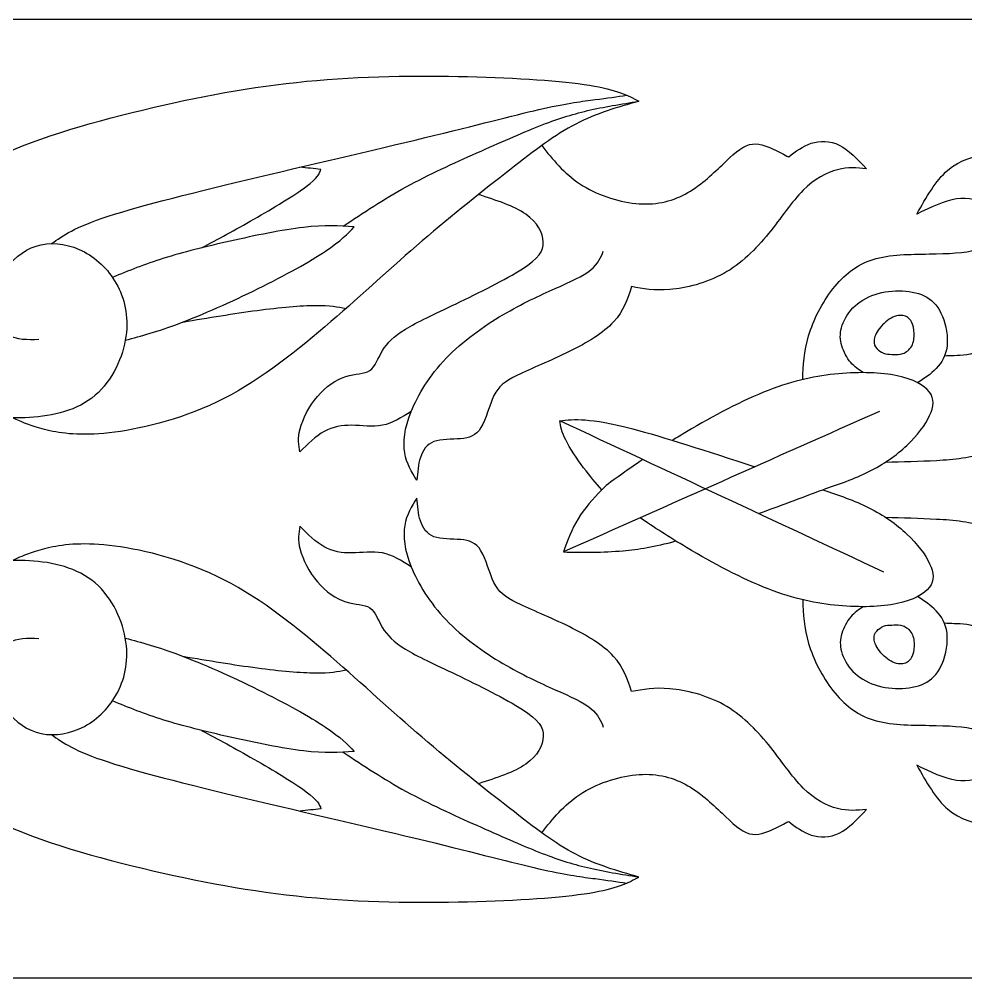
# Model space of a CAD drawing. Header units: millimetres. Extents: x 164 to 454, y 11 to 406.
# Drawn here: x 328.3 to 381.9, y 11.5 to 65.8 of the extents above; entities that cross this region are included whole.
import ezdxf

# ---------------------------------------------------------------- set-up
doc = ezdxf.new("R2010")
doc.units = ezdxf.units.MM
for name, color, linetype in [('Default', 7, 'Continuous'), ('DV1_Layer_1', 7, 'Continuous'), ('Layer_1', 7, 'Continuous')]:
    doc.layers.add(name, color=color, linetype=linetype)

# ---------------------------------------------------------------- blocks, each defined once
blk = doc.blocks.new('SE')
at = {"layer": 'DV1_Layer_1', "color": 7, "linetype": 'Continuous'}
blk.add_line((219.169, 65.813), (399.474, 65.813), dxfattribs=at)
for points, knots in [([(329.368, 47.658), (328.747, 47.64), (328.126, 47.623), (327.652, 47.916), (327.178, 48.21), (326.85, 48.813), (326.824, 49.529), (326.798, 50.245), (327.35, 51.901), (328.73, 52.867), (329.515, 53.031), (330.3, 53.195), (332.059, 52.884), (333.405, 51.539), (333.845, 50.685), (334.285, 49.831), (334.492, 48.796), (334.276, 47.623), (334.06, 46.45), (333.422, 45.139), (332.378, 44.346), (331.335, 43.552), (329.886, 43.276), (328.609, 43.233), (327.333, 43.19), (325.125, 43.569), (323.124, 45.605), (322.477, 46.631), (321.83, 47.658), (321.537, 48.693), (321.537, 49.909), (321.537, 51.125), (321.83, 52.522), (322.546, 53.902), (323.262, 55.282), (325.539, 58.008), (335.371, 60.854), (341.443, 61.992), (344.548, 62.294), (347.653, 62.596), (350.827, 62.631), (353.665, 62.562), (356.503, 62.493), (359.004, 62.32), (360.565, 62.07), (362.126, 61.82), (362.747, 61.492), (363.368, 61.164), (362.161, 60.819), (360.953, 60.474), (359.789, 59.871), (358.624, 59.267), (357.503, 58.404), (356.045, 57.266), (354.588, 56.127), (351, 53.298), (347.757, 50.262), (345.92, 48.675), (344.083, 47.088), (342.03, 45.432), (339.856, 44.32), (337.683, 43.207), (333.094, 42.069), (330.852, 42.31), (330.007, 42.491), (329.161, 42.672), (328.592, 42.914), (328.282, 43.048), (327.972, 43.182), (327.92, 43.209), (327.869, 43.236)], [0, 0, 0, 0, 0.034483, 0.034483, 0.034483, 0.068966, 0.068966, 0.068966, 0.103448, 0.137931, 0.137931, 0.137931, 0.172414, 0.206897, 0.206897, 0.206897, 0.241379, 0.241379, 0.241379, 0.275862, 0.275862, 0.275862, 0.310345, 0.310345, 0.310345, 0.344828, 0.37931, 0.37931, 0.37931, 0.413793, 0.413793, 0.413793, 0.448276, 0.448276, 0.448276, 0.482759, 0.517241, 0.551724, 0.551724, 0.551724, 0.586207, 0.586207, 0.586207, 0.62069, 0.62069, 0.62069, 0.655172, 0.655172, 0.655172, 0.689655, 0.689655, 0.689655, 0.724138, 0.724138, 0.724138, 0.758621, 0.793103, 0.793103, 0.793103, 0.827586, 0.827586, 0.827586, 0.862069, 0.896552, 0.896552, 0.896552, 0.931034, 0.931034, 0.931034, 1, 1, 1, 1]), ([(330.094, 53.095), (330.749, 53.559), (331.404, 54.024), (335.199, 55.265), (338.338, 56.041), (341.78, 56.86), (345.221, 57.68), (348.964, 58.542), (351.802, 59.232), (354.64, 59.922), (356.572, 60.44), (357.96, 60.75), (359.349, 61.061), (360.194, 61.164), (360.89, 61.255), (361.586, 61.346), (362.132, 61.425), (362.678, 61.504)], [0, 0, 0, 0, 0.142857, 0.142857, 0.285714, 0.285714, 0.285714, 0.428571, 0.428571, 0.428571, 0.571429, 0.571429, 0.571429, 0.714286, 0.714286, 0.714286, 1, 1, 1, 1]), ([(346.62, 54.087), (347.764, 54.85), (348.909, 55.612), (350.186, 56.311), (351.464, 57.01), (352.874, 57.647), (355.488, 58.816), (356.693, 59.35), (357.707, 59.75), (358.722, 60.149), (359.548, 60.416), (360.46, 60.63), (361.372, 60.843), (362.37, 61.004), (363.368, 61.164)], [0, 0, 0, 0, 0.166667, 0.166667, 0.166667, 0.333333, 0.333333, 0.5, 0.5, 0.5, 0.666667, 0.666667, 0.666667, 1, 1, 1, 1]), ([(357.862, 58.65), (358.49, 57.867), (359.118, 57.083), (360.027, 56.485), (360.936, 55.886), (362.126, 55.472), (363.187, 55.368), (364.248, 55.265), (366.111, 55.679), (367.491, 56.99), (368.077, 57.55), (368.664, 58.111), (369.147, 58.577), (369.63, 58.706), (370.113, 58.836), (370.596, 58.629), (370.967, 58.456), (371.338, 58.284), (371.596, 58.146), (371.855, 58.008), (372.252, 58.318), (373.045, 58.939), (374.184, 58.939), (374.719, 58.672), (375.253, 58.404), (375.754, 57.87), (376.254, 57.335), (375.736, 57.387), (374.701, 57.49), (373.321, 56.766), (372.674, 56.119), (372.028, 55.472), (371.424, 54.54), (370.708, 53.661), (369.992, 52.781), (369.164, 51.953), (368.172, 51.401), (367.18, 50.849), (366.025, 50.573), (365.128, 50.495), (364.231, 50.418), (363.592, 50.538), (362.954, 50.659), (362.73, 49.969), (362.281, 48.589), (360.453, 47.485), (359.418, 46.976), (358.383, 46.467), (356.071, 45.536), (355.088, 44.76), (354.709, 43.138), (354.424, 42.672), (354.139, 42.207), (353.76, 42.086), (353.268, 42.043), (352.777, 42), (351.569, 42.069), (351.121, 41.379), (350.991, 40.982), (350.862, 40.585), (350.827, 40.137), (350.793, 39.688), (350.5, 40.154), (349.913, 41.085), (350.086, 42.638), (350.465, 43.578), (350.845, 44.518), (351.517, 45.622), (352.449, 46.597), (353.38, 47.571), (354.571, 48.417), (355.666, 49.063), (356.761, 49.71), (357.762, 50.159), (358.624, 50.547), (359.487, 50.935), (360.211, 51.263), (360.643, 51.608), (361.074, 51.953), (361.212, 52.315), (361.35, 52.677)], [0, 0, 0, 0, 0.030303, 0.030303, 0.030303, 0.060606, 0.060606, 0.060606, 0.090909, 0.121212, 0.121212, 0.121212, 0.151515, 0.151515, 0.151515, 0.181818, 0.181818, 0.181818, 0.212121, 0.212121, 0.212121, 0.242424, 0.272727, 0.272727, 0.272727, 0.30303, 0.30303, 0.30303, 0.333333, 0.363636, 0.363636, 0.363636, 0.393939, 0.393939, 0.393939, 0.424242, 0.424242, 0.424242, 0.454545, 0.454545, 0.454545, 0.484848, 0.484848, 0.484848, 0.515152, 0.545455, 0.545455, 0.545455, 0.575758, 0.606061, 0.636364, 0.636364, 0.636364, 0.666667, 0.666667, 0.666667, 0.69697, 0.727273, 0.727273, 0.727273, 0.757576, 0.757576, 0.757576, 0.787879, 0.818182, 0.818182, 0.818182, 0.848485, 0.848485, 0.848485, 0.878788, 0.878788, 0.878788, 0.909091, 0.909091, 0.909091, 0.939394, 0.939394, 0.939394, 1, 1, 1, 1]), ([(372.651, 45.394), (372.684, 46.19), (372.717, 46.986), (372.983, 47.876), (373.25, 48.766), (373.75, 49.749), (374.362, 50.534), (374.975, 51.319), (375.699, 51.905), (376.639, 52.198), (377.579, 52.492), (379.891, 52.492), (381.857, 52.561), (382.461, 52.759), (383.065, 52.957), (383.513, 53.682), (383.341, 54.82), (382.996, 55.191), (382.651, 55.562), (381.443, 55.907), (379.891, 55.148), (379.115, 54.769), (379.649, 55.717), (380.184, 56.666), (380.874, 57.261), (381.564, 57.856), (382.409, 58.098), (383.168, 58.106), (383.927, 58.115), (384.6, 57.891), (385.057, 57.598), (385.514, 57.304), (385.997, 56.58), (385.859, 56.062), (385.79, 55.804), (386.222, 56.407), (387.084, 57.615), (389.534, 58.477), (390.707, 58.727), (391.88, 58.978), (393.001, 59.047), (393.906, 58.935), (394.812, 58.822), (395.502, 58.529), (396.192, 58.236), (394.881, 58.029), (393.57, 57.822), (392.44, 57.201), (391.31, 56.58), (390.362, 55.545), (389.534, 54.346), (388.706, 53.147), (387.291, 50.422), (385.946, 48.938), (385.161, 48.334), (384.376, 47.731), (383.479, 47.265), (382.806, 47.023), (382.133, 46.782), (381.685, 46.765), (381.236, 46.747)], [0, 0, 0, 0, 0.04, 0.04, 0.04, 0.08, 0.08, 0.08, 0.12, 0.12, 0.12, 0.16, 0.2, 0.2, 0.2, 0.24, 0.28, 0.28, 0.28, 0.32, 0.36, 0.36, 0.36, 0.4, 0.4, 0.4, 0.44, 0.44, 0.44, 0.48, 0.48, 0.48, 0.52, 0.56, 0.56, 0.56, 0.6, 0.64, 0.64, 0.64, 0.68, 0.68, 0.68, 0.72, 0.72, 0.72, 0.76, 0.76, 0.76, 0.8, 0.8, 0.8, 0.84, 0.88, 0.88, 0.88, 0.92, 0.92, 0.92, 1, 1, 1, 1]), ([(338.6, 52.856), (339.537, 53.358), (340.474, 53.86), (341.557, 54.481), (342.64, 55.101), (343.87, 55.841), (344.528, 56.331), (345.186, 56.821), (345.272, 57.062), (345.358, 57.303), (344.961, 57.344), (344.563, 57.385), (344.166, 57.425)], [0, 0, 0, 0, 0.2, 0.2, 0.2, 0.4, 0.4, 0.4, 0.6, 0.6, 0.6, 1, 1, 1, 1]), ([(350.465, 43.578), (349.936, 43.247), (349.407, 42.917), (348.841, 42.803), (348.274, 42.69), (347.671, 42.793), (347.11, 42.802), (346.549, 42.81), (346.032, 42.724), (345.549, 42.457), (345.066, 42.189), (344.617, 41.741), (344.169, 41.292), (344.1, 41.672), (344.031, 42.051), (344.177, 42.603), (344.324, 43.155), (344.686, 43.88), (345.161, 44.44), (345.635, 45.001), (346.222, 45.398), (346.765, 45.57), (347.308, 45.743), (347.809, 45.691), (348.128, 45.907), (348.447, 46.122), (348.723, 47.088), (349.482, 47.847), (350.146, 48.253), (350.81, 48.658), (352.708, 49.521), (355.847, 51.073), (356.77, 51.668), (357.693, 52.263), (357.969, 52.677), (357.952, 53.186), (357.934, 53.695), (357.624, 54.299), (356.963, 54.763), (356.302, 55.227), (355.291, 55.551), (354.279, 55.875)], [0, 0, 0, 0, 0.0625, 0.0625, 0.0625, 0.125, 0.125, 0.125, 0.1875, 0.1875, 0.1875, 0.25, 0.25, 0.25, 0.3125, 0.3125, 0.3125, 0.375, 0.375, 0.375, 0.4375, 0.4375, 0.4375, 0.5, 0.5, 0.5, 0.5625, 0.625, 0.625, 0.625, 0.6875, 0.75, 0.75, 0.75, 0.8125, 0.8125, 0.8125, 0.875, 0.875, 0.875, 1, 1, 1, 1]), ([(334.276, 47.623), (335.183, 47.866), (336.091, 48.108), (338.641, 49.073), (340.284, 49.795), (341.806, 50.548), (343.328, 51.3), (344.73, 52.083), (346.501, 53.261), (346.871, 53.657), (347.241, 54.052), (346.407, 54.104), (345.573, 54.155), (343.182, 53.88), (341.625, 53.553), (340.215, 53.235), (338.804, 52.917), (337.54, 52.607), (336.454, 52.267), (335.367, 51.926), (334.457, 51.555), (333.548, 51.184)], [0, 0, 0, 0, 0.111111, 0.111111, 0.222222, 0.222222, 0.222222, 0.333333, 0.333333, 0.444444, 0.444444, 0.444444, 0.555556, 0.555556, 0.666667, 0.666667, 0.666667, 0.777778, 0.777778, 0.777778, 1, 1, 1, 1]), ([(376.079, 45.785), (375.832, 45.946), (375.585, 46.108), (375.369, 46.363), (375.152, 46.619), (374.966, 46.969), (374.864, 47.305), (374.762, 47.642), (374.745, 47.966), (374.847, 48.333), (374.948, 48.7), (375.169, 49.11), (375.496, 49.449), (375.823, 49.788), (376.256, 50.056), (376.746, 50.217), (377.235, 50.379), (377.781, 50.435), (378.294, 50.412), (378.808, 50.388), (379.288, 50.284), (379.676, 50.058), (380.063, 49.831), (380.358, 49.481), (380.769, 48.471), (380.887, 47.81), (380.761, 46.748), (380.518, 46.347), (380.211, 46.024), (379.904, 45.701), (379.532, 45.456), (379.16, 45.212)], [0, 0, 0, 0, 0.083333, 0.083333, 0.083333, 0.166667, 0.166667, 0.166667, 0.25, 0.25, 0.25, 0.333333, 0.333333, 0.333333, 0.416667, 0.416667, 0.416667, 0.5, 0.5, 0.5, 0.583333, 0.583333, 0.583333, 0.666667, 0.666667, 0.75, 0.75, 0.833333, 0.833333, 0.833333, 1, 1, 1, 1]), ([(377.332, 40.714), (378.296, 40.738), (379.26, 40.762), (380.237, 40.817), (381.214, 40.872), (382.203, 40.958), (383.123, 41.294), (384.043, 41.629), (384.894, 42.214), (386.313, 43.59), (386.881, 44.381), (387.233, 45.202), (387.586, 46.024), (387.724, 46.875), (387.681, 47.58), (387.638, 48.285), (387.414, 48.845), (387.238, 49.225), (387.061, 49.606), (386.931, 49.809), (386.802, 50.011)], [0, 0, 0, 0, 0.125, 0.125, 0.125, 0.25, 0.25, 0.25, 0.375, 0.375, 0.5, 0.5, 0.5, 0.625, 0.625, 0.625, 0.75, 0.75, 0.75, 1, 1, 1, 1]), ([(337.524, 48.651), (338.974, 48.895), (340.424, 49.138), (343.053, 49.486), (344.231, 49.589), (345.048, 49.596), (345.866, 49.603), (346.322, 49.514), (346.778, 49.425)], [0, 0, 0, 0, 0.25, 0.25, 0.5, 0.5, 0.5, 1, 1, 1, 1]), ([(377.819, 46.821), (377.656, 46.826), (377.484, 46.818), (377.175, 46.895), (377.036, 46.982), (376.807, 47.185), (376.715, 47.301), (376.693, 47.466), (376.67, 47.632), (376.716, 47.845), (377.023, 48.35), (377.285, 48.642), (377.554, 48.819), (377.822, 48.996), (378.097, 49.058), (378.319, 49.023), (378.541, 48.987), (378.71, 48.853), (378.812, 48.67), (378.914, 48.487), (378.948, 48.253), (378.955, 48.007), (378.961, 47.761), (378.94, 47.502), (378.825, 47.295), (378.71, 47.088), (378.502, 46.932), (378.32, 46.864), (378.138, 46.796), (377.982, 46.816), (377.819, 46.821)], [0, 0, 0, 0, 0.083333, 0.083333, 0.166667, 0.166667, 0.25, 0.25, 0.25, 0.333333, 0.333333, 0.416667, 0.416667, 0.416667, 0.5, 0.5, 0.5, 0.583333, 0.583333, 0.583333, 0.666667, 0.666667, 0.666667, 0.75, 0.75, 0.75, 0.833333, 0.833333, 0.833333, 1, 1, 1, 1]), ([(373.784, 39.155), (374.681, 39.46), (375.578, 39.766), (376.398, 40.178), (377.217, 40.589), (377.959, 41.107), (378.554, 41.667), (379.149, 42.228), (380.046, 43.435), (380.115, 44.298), (379.822, 44.686), (379.529, 45.074), (378.908, 45.419), (378.002, 45.609), (377.096, 45.799), (375.906, 45.833), (374.673, 45.721), (373.439, 45.609), (370.886, 45.091), (367.574, 43.332), (366.074, 42.435), (365.801, 42.272), (365.534, 42.109), (365.275, 41.947)], [0, 0, 0, 0, 0.1, 0.1, 0.1, 0.2, 0.2, 0.2, 0.3, 0.4, 0.4, 0.4, 0.5, 0.5, 0.5, 0.6, 0.6, 0.6, 0.7, 0.8, 0.8, 0.8, 1, 1, 1, 1]), ([(361.261, 39.155), (360.934, 39.527), (360.608, 39.898), (360.238, 40.394), (359.868, 40.889), (359.043, 42.128), (358.94, 42.747), (358.888, 43.057), (359.714, 43.151), (360.539, 43.246), (363.022, 42.596), (364.724, 42.15), (367.205, 41.354), (369.93, 40.448)], [0, 0, 0, 0, 0.166667, 0.166667, 0.166667, 0.333333, 0.5, 0.5, 0.5, 0.666667, 0.666667, 0.666667, 1, 1, 1, 1]), ([(363.593, 40.86), (363.142, 40.558), (362.753, 40.288), (362.451, 40.074), (361.675, 39.525), (361.468, 39.34), (361.261, 39.155)], [0, 0, 0, 0, 0.333333, 0.333333, 0.333333, 1, 1, 1, 1]), ([(361.261, 39.155), (360.771, 38.624), (360.281, 38.092), (359.92, 37.504), (359.559, 36.916), (359.327, 36.271), (359.094, 35.626), (360.204, 35.609), (361.313, 35.592), (362.47, 35.695), (363.346, 35.773), (364.25, 35.921), (365.46, 36.247)], [0, 0, 0, 0, 0.2, 0.2, 0.2, 0.4, 0.4, 0.4, 0.6, 0.6, 0.6, 1, 1, 1, 1]), ([(373.784, 39.155), (374.681, 38.849), (375.578, 38.543), (376.398, 38.132), (377.217, 37.72), (377.959, 37.203), (378.554, 36.642), (379.149, 36.082), (380.046, 34.874), (380.115, 34.012), (379.822, 33.623), (379.529, 33.235), (378.908, 32.89), (378.002, 32.701), (377.096, 32.511), (375.906, 32.476), (374.673, 32.588), (373.439, 32.701), (370.886, 33.218), (367.574, 34.978), (366.074, 35.875), (365.087, 36.464), (364.168, 37.061), (363.433, 37.557)], [0, 0, 0, 0, 0.1, 0.1, 0.1, 0.2, 0.2, 0.2, 0.3, 0.4, 0.4, 0.4, 0.5, 0.5, 0.5, 0.6, 0.6, 0.6, 0.7, 0.8, 0.8, 0.8, 1, 1, 1, 1]), ([(357.862, 19.72), (358.49, 20.504), (359.118, 21.287), (360.027, 21.886), (360.936, 22.484), (362.126, 22.898), (363.187, 23.002), (364.248, 23.105), (366.111, 22.691), (367.491, 21.38), (368.077, 20.82), (368.664, 20.259), (369.147, 19.793), (369.63, 19.664), (370.113, 19.535), (370.596, 19.742), (370.967, 19.914), (371.338, 20.087), (371.596, 20.225), (371.855, 20.363), (372.252, 20.052), (373.045, 19.431), (374.184, 19.431), (374.719, 19.699), (375.253, 19.966), (375.754, 20.501), (376.254, 21.035), (375.736, 20.984), (374.701, 20.88), (373.321, 21.605), (372.674, 22.252), (372.028, 22.898), (371.424, 23.83), (370.708, 24.71), (369.992, 25.589), (369.164, 26.417), (368.172, 26.969), (367.18, 27.521), (366.025, 27.797), (365.128, 27.875), (364.231, 27.953), (363.592, 27.832), (362.954, 27.711), (362.73, 28.401), (362.281, 29.781), (360.453, 30.885), (359.418, 31.394), (358.383, 31.903), (356.071, 32.834), (355.088, 33.611), (354.709, 35.232), (354.424, 35.698), (354.139, 36.164), (353.76, 36.284), (353.268, 36.328), (352.777, 36.371), (351.569, 36.302), (351.121, 36.992), (350.991, 37.388), (350.862, 37.785), (350.827, 38.234), (350.793, 38.682), (350.5, 38.216), (349.913, 37.285), (350.086, 35.732), (350.465, 34.792), (350.845, 33.852), (351.517, 32.748), (352.449, 31.774), (353.38, 30.799), (354.571, 29.954), (355.666, 29.307), (356.761, 28.66), (357.762, 28.211), (358.624, 27.823), (359.487, 27.435), (360.211, 27.107), (360.643, 26.762), (361.074, 26.417), (361.212, 26.055), (361.35, 25.693)], [0, 0, 0, 0, 0.030303, 0.030303, 0.030303, 0.060606, 0.060606, 0.060606, 0.090909, 0.121212, 0.121212, 0.121212, 0.151515, 0.151515, 0.151515, 0.181818, 0.181818, 0.181818, 0.212121, 0.212121, 0.212121, 0.242424, 0.272727, 0.272727, 0.272727, 0.30303, 0.30303, 0.30303, 0.333333, 0.363636, 0.363636, 0.363636, 0.393939, 0.393939, 0.393939, 0.424242, 0.424242, 0.424242, 0.454545, 0.454545, 0.454545, 0.484848, 0.484848, 0.484848, 0.515152, 0.545455, 0.545455, 0.545455, 0.575758, 0.606061, 0.636364, 0.636364, 0.636364, 0.666667, 0.666667, 0.666667, 0.69697, 0.727273, 0.727273, 0.727273, 0.757576, 0.757576, 0.757576, 0.787879, 0.818182, 0.818182, 0.818182, 0.848485, 0.848485, 0.848485, 0.878788, 0.878788, 0.878788, 0.909091, 0.909091, 0.909091, 0.939394, 0.939394, 0.939394, 1, 1, 1, 1]), ([(377.332, 37.596), (378.296, 37.572), (379.26, 37.547), (380.237, 37.492), (381.214, 37.437), (382.203, 37.351), (383.123, 37.016), (384.043, 36.68), (384.894, 36.095), (386.313, 34.72), (386.881, 33.928), (387.233, 33.107), (387.586, 32.286), (387.724, 31.434), (387.681, 30.729), (387.638, 30.024), (387.414, 29.465), (387.238, 29.084), (387.061, 28.703), (386.931, 28.501), (386.802, 28.298)], [0, 0, 0, 0, 0.125, 0.125, 0.125, 0.25, 0.25, 0.25, 0.375, 0.375, 0.5, 0.5, 0.5, 0.625, 0.625, 0.625, 0.75, 0.75, 0.75, 1, 1, 1, 1]), ([(350.465, 34.792), (349.936, 35.123), (349.407, 35.454), (348.841, 35.567), (348.274, 35.681), (347.671, 35.577), (347.11, 35.569), (346.549, 35.56), (346.032, 35.646), (345.549, 35.914), (345.066, 36.181), (344.617, 36.629), (344.169, 37.078), (344.1, 36.698), (344.031, 36.319), (344.177, 35.767), (344.324, 35.215), (344.686, 34.49), (345.161, 33.93), (345.635, 33.369), (346.222, 32.972), (346.765, 32.8), (347.308, 32.627), (347.809, 32.679), (348.128, 32.464), (348.447, 32.248), (348.723, 31.282), (349.482, 30.523), (350.146, 30.118), (350.81, 29.712), (352.708, 28.85), (355.847, 27.297), (356.77, 26.702), (357.693, 26.107), (357.969, 25.693), (357.952, 25.184), (357.934, 24.675), (357.624, 24.071), (356.963, 23.608), (356.302, 23.144), (355.291, 22.819), (354.279, 22.495)], [0, 0, 0, 0, 0.0625, 0.0625, 0.0625, 0.125, 0.125, 0.125, 0.1875, 0.1875, 0.1875, 0.25, 0.25, 0.25, 0.3125, 0.3125, 0.3125, 0.375, 0.375, 0.375, 0.4375, 0.4375, 0.4375, 0.5, 0.5, 0.5, 0.5625, 0.625, 0.625, 0.625, 0.6875, 0.75, 0.75, 0.75, 0.8125, 0.8125, 0.8125, 0.875, 0.875, 0.875, 1, 1, 1, 1]), ([(329.368, 30.713), (328.747, 30.73), (328.126, 30.747), (327.652, 30.454), (327.178, 30.161), (326.85, 29.557), (326.824, 28.841), (326.798, 28.125), (327.35, 26.469), (328.73, 25.503), (329.515, 25.339), (330.3, 25.175), (332.059, 25.486), (333.405, 26.831), (333.845, 27.685), (334.285, 28.539), (334.492, 29.574), (334.276, 30.747), (334.06, 31.92), (333.422, 33.231), (332.378, 34.025), (331.335, 34.818), (329.886, 35.094), (328.609, 35.137), (327.333, 35.18), (325.125, 34.801), (323.124, 32.765), (322.477, 31.739), (321.83, 30.713), (321.537, 29.678), (321.537, 28.462), (321.537, 27.245), (321.83, 25.848), (322.546, 24.468), (323.262, 23.088), (325.539, 20.363), (335.371, 17.516), (341.443, 16.378), (344.548, 16.076), (347.653, 15.774), (350.827, 15.74), (353.665, 15.809), (356.503, 15.878), (359.004, 16.05), (360.565, 16.3), (362.126, 16.55), (362.747, 16.878), (363.368, 17.206), (362.161, 17.551), (360.953, 17.896), (359.789, 18.5), (358.624, 19.103), (357.503, 19.966), (356.045, 21.104), (354.588, 22.243), (351, 25.072), (347.757, 28.108), (345.92, 29.695), (344.083, 31.282), (342.03, 32.938), (339.856, 34.051), (337.683, 35.163), (333.094, 36.302), (330.852, 36.06), (330.007, 35.879), (329.161, 35.698), (328.592, 35.456), (328.282, 35.322), (327.972, 35.188), (327.92, 35.161), (327.869, 35.134)], [0, 0, 0, 0, 0.034483, 0.034483, 0.034483, 0.068966, 0.068966, 0.068966, 0.103448, 0.137931, 0.137931, 0.137931, 0.172414, 0.206897, 0.206897, 0.206897, 0.241379, 0.241379, 0.241379, 0.275862, 0.275862, 0.275862, 0.310345, 0.310345, 0.310345, 0.344828, 0.37931, 0.37931, 0.37931, 0.413793, 0.413793, 0.413793, 0.448276, 0.448276, 0.448276, 0.482759, 0.517241, 0.551724, 0.551724, 0.551724, 0.586207, 0.586207, 0.586207, 0.62069, 0.62069, 0.62069, 0.655172, 0.655172, 0.655172, 0.689655, 0.689655, 0.689655, 0.724138, 0.724138, 0.724138, 0.758621, 0.793103, 0.793103, 0.793103, 0.827586, 0.827586, 0.827586, 0.862069, 0.896552, 0.896552, 0.896552, 0.931034, 0.931034, 0.931034, 1, 1, 1, 1]), ([(372.651, 32.915), (372.684, 32.119), (372.717, 31.323), (372.983, 30.433), (373.25, 29.544), (373.75, 28.561), (374.362, 27.776), (374.975, 26.991), (375.699, 26.404), (376.639, 26.111), (377.579, 25.818), (379.891, 25.818), (381.857, 25.749), (382.461, 25.55), (383.065, 25.352), (383.513, 24.628), (383.341, 23.489), (382.996, 23.118), (382.651, 22.747), (381.443, 22.402), (379.891, 23.161), (379.115, 23.541), (379.649, 22.592), (380.184, 21.643), (380.874, 21.048), (381.564, 20.453), (382.409, 20.212), (383.168, 20.203), (383.927, 20.194), (384.6, 20.419), (385.057, 20.712), (385.514, 21.005), (385.997, 21.73), (385.859, 22.247), (385.79, 22.506), (386.222, 21.902), (387.084, 20.695), (389.534, 19.832), (390.707, 19.582), (391.88, 19.332), (393.001, 19.263), (393.906, 19.375), (394.812, 19.487), (395.502, 19.78), (396.192, 20.074), (394.881, 20.281), (393.57, 20.488), (392.44, 21.109), (391.31, 21.73), (390.362, 22.765), (389.534, 23.963), (388.706, 25.162), (387.291, 27.888), (385.946, 29.371), (385.161, 29.975), (384.376, 30.579), (383.479, 31.045), (382.806, 31.286), (382.133, 31.528), (381.685, 31.545), (381.236, 31.562)], [0, 0, 0, 0, 0.04, 0.04, 0.04, 0.08, 0.08, 0.08, 0.12, 0.12, 0.12, 0.16, 0.2, 0.2, 0.2, 0.24, 0.28, 0.28, 0.28, 0.32, 0.36, 0.36, 0.36, 0.4, 0.4, 0.4, 0.44, 0.44, 0.44, 0.48, 0.48, 0.48, 0.52, 0.56, 0.56, 0.56, 0.6, 0.64, 0.64, 0.64, 0.68, 0.68, 0.68, 0.72, 0.72, 0.72, 0.76, 0.76, 0.76, 0.8, 0.8, 0.8, 0.84, 0.88, 0.88, 0.88, 0.92, 0.92, 0.92, 1, 1, 1, 1]), ([(376.079, 32.525), (375.832, 32.363), (375.585, 32.202), (375.369, 31.946), (375.152, 31.691), (374.966, 31.341), (374.864, 31.004), (374.762, 30.667), (374.745, 30.343), (374.847, 29.977), (374.948, 29.61), (375.169, 29.199), (375.496, 28.861), (375.823, 28.522), (376.256, 28.254), (376.746, 28.092), (377.235, 27.93), (377.781, 27.874), (378.294, 27.898), (378.808, 27.921), (379.288, 28.025), (379.676, 28.252), (380.063, 28.478), (380.358, 28.828), (380.769, 29.838), (380.887, 30.499), (380.761, 31.561), (380.518, 31.963), (380.211, 32.285), (379.904, 32.608), (379.532, 32.853), (379.16, 33.097)], [0, 0, 0, 0, 0.083333, 0.083333, 0.083333, 0.166667, 0.166667, 0.166667, 0.25, 0.25, 0.25, 0.333333, 0.333333, 0.333333, 0.416667, 0.416667, 0.416667, 0.5, 0.5, 0.5, 0.583333, 0.583333, 0.583333, 0.666667, 0.666667, 0.75, 0.75, 0.833333, 0.833333, 0.833333, 1, 1, 1, 1]), ([(377.819, 31.488), (377.656, 31.483), (377.484, 31.492), (377.175, 31.414), (377.036, 31.327), (376.807, 31.125), (376.715, 31.008), (376.693, 30.843), (376.67, 30.678), (376.716, 30.464), (377.023, 29.959), (377.285, 29.668), (377.554, 29.491), (377.822, 29.314), (378.097, 29.251), (378.319, 29.287), (378.541, 29.322), (378.71, 29.456), (378.812, 29.639), (378.914, 29.823), (378.948, 30.056), (378.955, 30.302), (378.961, 30.548), (378.94, 30.807), (378.825, 31.015), (378.71, 31.222), (378.502, 31.377), (378.32, 31.445), (378.138, 31.513), (377.982, 31.494), (377.819, 31.488)], [0, 0, 0, 0, 0.083333, 0.083333, 0.166667, 0.166667, 0.25, 0.25, 0.25, 0.333333, 0.333333, 0.416667, 0.416667, 0.416667, 0.5, 0.5, 0.5, 0.583333, 0.583333, 0.583333, 0.666667, 0.666667, 0.666667, 0.75, 0.75, 0.75, 0.833333, 0.833333, 0.833333, 1, 1, 1, 1]), ([(334.276, 30.747), (335.183, 30.505), (336.091, 30.262), (338.641, 29.298), (340.284, 28.575), (341.806, 27.823), (343.328, 27.07), (344.73, 26.288), (346.501, 25.109), (346.871, 24.714), (347.241, 24.318), (346.407, 24.267), (345.573, 24.215), (343.182, 24.49), (341.625, 24.817), (340.215, 25.135), (338.804, 25.453), (337.54, 25.763), (336.454, 26.104), (335.367, 26.444), (334.457, 26.815), (333.548, 27.187)], [0, 0, 0, 0, 0.111111, 0.111111, 0.222222, 0.222222, 0.222222, 0.333333, 0.333333, 0.444444, 0.444444, 0.444444, 0.555556, 0.555556, 0.666667, 0.666667, 0.666667, 0.777778, 0.777778, 0.777778, 1, 1, 1, 1]), ([(337.524, 29.72), (338.974, 29.476), (340.424, 29.232), (343.053, 28.885), (344.231, 28.782), (345.048, 28.775), (345.866, 28.767), (346.322, 28.856), (346.778, 28.945)], [0, 0, 0, 0, 0.25, 0.25, 0.5, 0.5, 0.5, 1, 1, 1, 1]), ([(330.094, 25.276), (330.749, 24.811), (331.404, 24.346), (335.199, 23.105), (338.338, 22.329), (341.78, 21.51), (345.221, 20.69), (348.964, 19.828), (351.802, 19.138), (354.64, 18.448), (356.572, 17.93), (357.96, 17.62), (359.349, 17.309), (360.194, 17.206), (360.89, 17.115), (361.586, 17.024), (362.132, 16.945), (362.678, 16.866)], [0, 0, 0, 0, 0.142857, 0.142857, 0.285714, 0.285714, 0.285714, 0.428571, 0.428571, 0.428571, 0.571429, 0.571429, 0.571429, 0.714286, 0.714286, 0.714286, 1, 1, 1, 1]), ([(338.6, 25.514), (339.537, 25.012), (340.474, 24.51), (341.557, 23.89), (342.64, 23.269), (343.87, 22.529), (344.528, 22.039), (345.186, 21.549), (345.272, 21.308), (345.358, 21.067), (344.961, 21.027), (344.563, 20.986), (344.166, 20.945)], [0, 0, 0, 0, 0.2, 0.2, 0.2, 0.4, 0.4, 0.4, 0.6, 0.6, 0.6, 1, 1, 1, 1]), ([(346.62, 24.283), (347.764, 23.521), (348.909, 22.758), (350.186, 22.059), (351.464, 21.36), (352.874, 20.723), (355.488, 19.554), (356.693, 19.021), (357.707, 18.621), (358.722, 18.221), (359.548, 17.954), (360.46, 17.741), (361.372, 17.527), (362.37, 17.366), (363.368, 17.206)], [0, 0, 0, 0, 0.166667, 0.166667, 0.166667, 0.333333, 0.333333, 0.5, 0.5, 0.5, 0.666667, 0.666667, 0.666667, 1, 1, 1, 1])]:
    blk.add_open_spline(points, degree=3, knots=knots, dxfattribs=at)
for points in [[(381.236, 46.747), (381.051, 46.74), (380.865, 46.733), (380.68, 46.726)], [(376.993, 43.591), (371.027, 40.936), (365.06, 38.281), (359.094, 35.626)], [(377.252, 34.483), (371.13, 37.341), (365.009, 40.199), (358.888, 43.057)], [(370.145, 37.801), (371.307, 38.225), (372.546, 38.69), (373.784, 39.155)], [(381.236, 31.562), (381.051, 31.569), (380.865, 31.576), (380.68, 31.583)]]:
    blk.add_open_spline(points, degree=3, dxfattribs=at)
at = {"layer": 'Layer_1', "color": 7, "linetype": 'Continuous'}
blk.add_line((164.158, 11.497), (454.485, 11.497), dxfattribs=at)

msp = doc.modelspace()

# ---------------------------------------------------------------- block references
at = {"layer": 'Default'}
msp.add_blockref('SE', (0, 0), dxfattribs=at)

doc.saveas('drawing.dxf')
